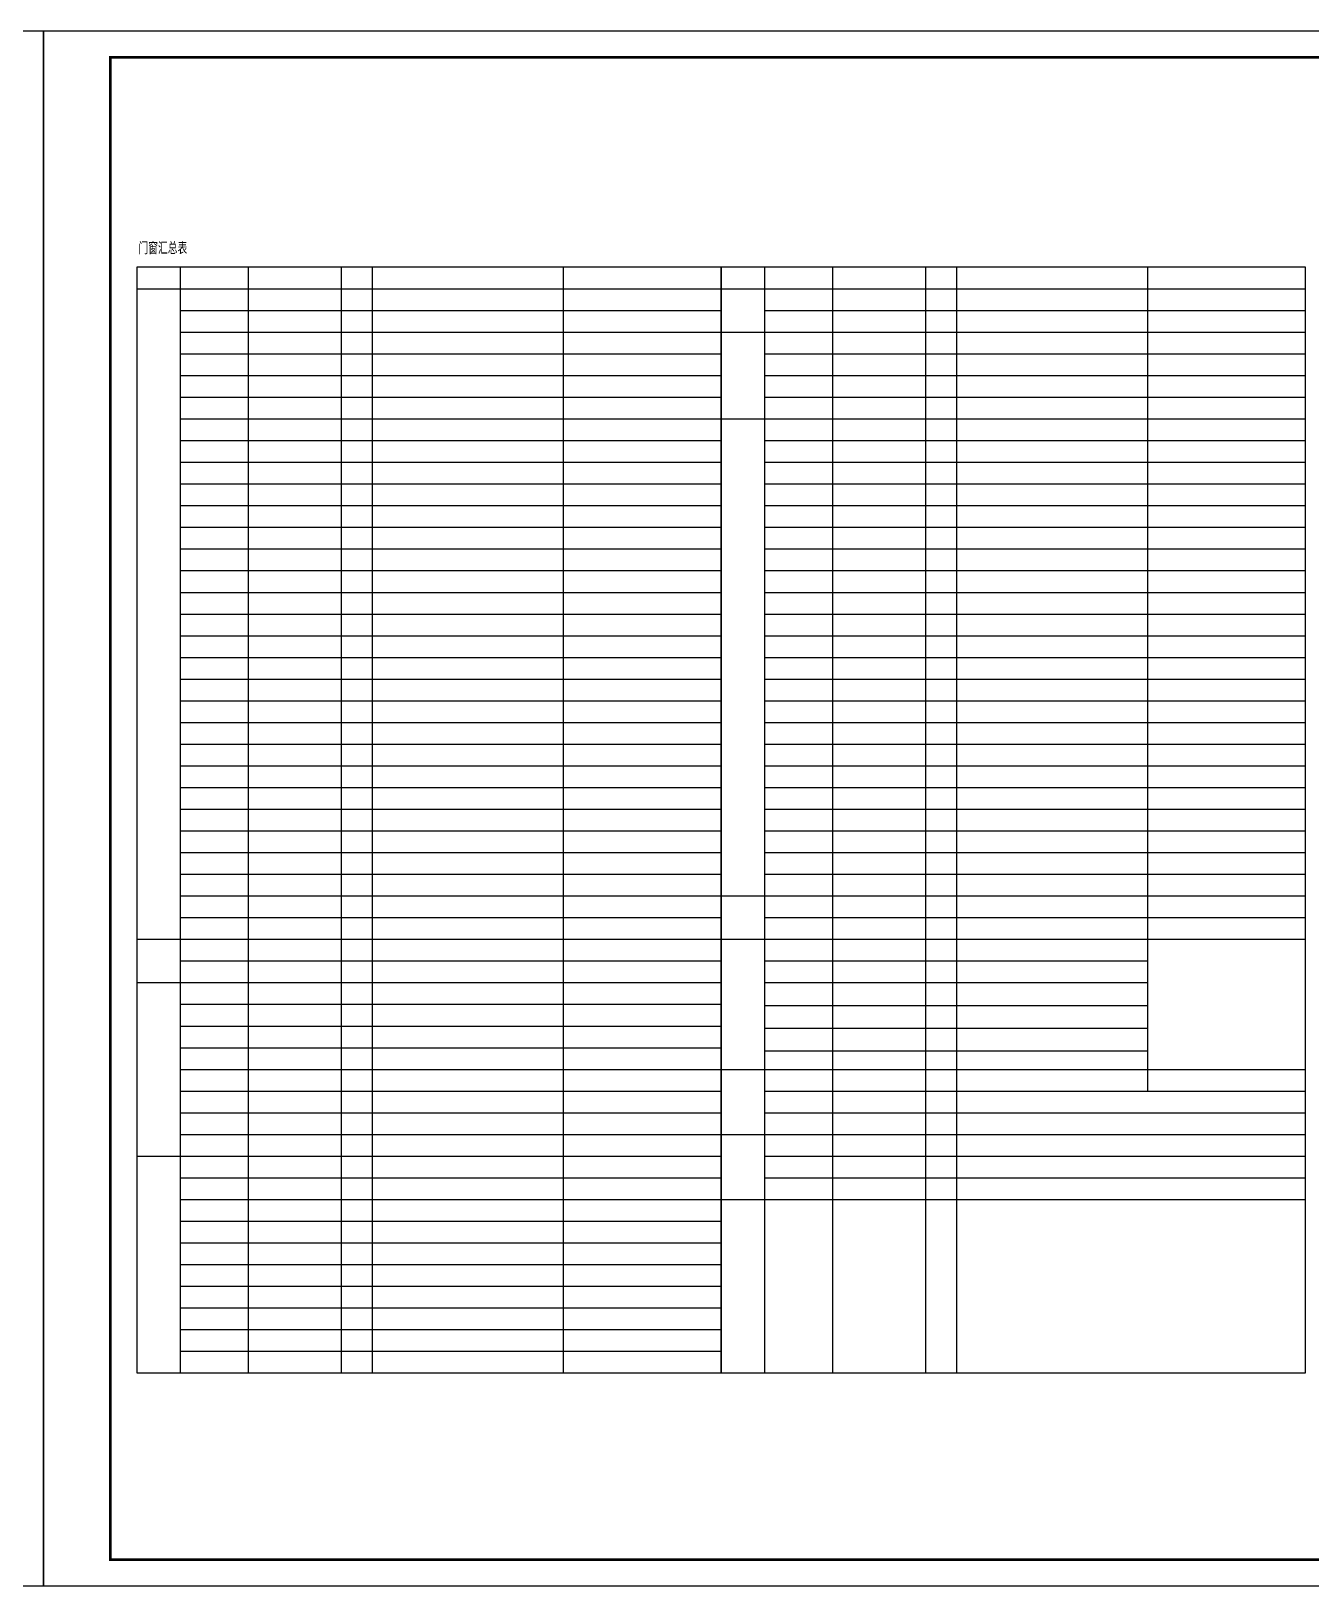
# Model space of a CAD drawing. Extents: x -737978 to 768813, y -372247 to 1140308.
# Drawn here: x -268833 to -219936, y -43903 to 15497 of the extents above; entities that cross this region are included whole.
import ezdxf

# ---------------------------------------------------------------- set-up
doc = ezdxf.new("R2010")
doc.units = 0
doc.header["$LTSCALE"] = 1000
doc.header["$MEASUREMENT"] = 0
for name, color, linetype in [('A-ANNO-TEXT', 7, 'CONTINUOUS'), ('PUB_TAB', 7, 'CONTINUOUS'), ('PUB_TITLE', 4, 'CONTINUOUS')]:
    doc.layers.add(name, color=color, linetype=linetype)
doc.styles.add('A-单线字', font='GBENOR', dxfattribs={"bigfont": 'GBCBIG'})

msp = doc.modelspace()

# ---------------------------------------------------------------- linework, layer by layer
at = {"layer": 'PUB_TAB'}
for points in [[(-264794.2, -35766.1), (-242468.2, -35766.1), (-242468.2, 6481), (-264794.2, 6481)], [(-242468.2, -35766.1), (-220142.2, -35766.1), (-220142.2, 6481), (-242468.2, 6481)]]:
    msp.add_lwpolyline(points, close=True, dxfattribs=at)
for points in [[(-263137.5, 6481), (-263137.5, -35766.1)], [(-260534, 6481), (-260534, -35766.1)], [(-256983.8, 6481), (-256983.8, -35766.1)], [(-255800.4, 6481), (-255800.4, -35766.1)], [(-248506.9, 6481), (-248506.9, -35766.1)], [(-240811.5, 6481), (-240811.5, -35766.1)], [(-238208, 6481), (-238208, -35766.1)], [(-234657.8, 6481), (-234657.8, -35766.1)], [(-233474.4, 6481), (-233474.4, -35766.1)], [(-226180.9, 6481), (-226180.9, -24997.2)], [(-264794.2, 5652.7), (-242468.2, 5652.7)], [(-263137.5, 5652.7), (-242468.2, 5652.7)], [(-263137.5, 5652.7), (-242468.2, 5652.7)], [(-242468.2, 5652.7), (-220142.2, 5652.7)], [(-240811.5, 5652.7), (-226180.9, 5652.7)], [(-263137.5, 4824.3), (-242468.2, 4824.3)], [(-240811.5, 4824.3), (-220142.2, 4824.3)], [(-263137.5, 3995.9), (-242468.2, 3995.9)], [(-242468.2, 3995.9), (-220142.2, 3995.9)], [(-263137.5, 3167.5), (-242468.2, 3167.5)], [(-240811.5, 3167.5), (-220142.2, 3167.5)], [(-263137.5, 2339.2), (-242468.2, 2339.2)], [(-240811.5, 2339.2), (-220142.2, 2339.2)], [(-263137.5, 1510.8), (-242468.2, 1510.8)], [(-240811.5, 1510.8), (-220142.2, 1510.8)], [(-263137.5, 682.4), (-242468.2, 682.4)], [(-242468.2, 682.4), (-220142.2, 682.4)], [(-240811.5, 682.4), (-220142.2, 682.4)], [(-263137.5, -146), (-242468.2, -146)], [(-240811.5, -146), (-220142.2, -146)], [(-263137.5, -974.3), (-242468.2, -974.3)], [(-240811.5, -974.3), (-220142.2, -974.3)], [(-263137.5, -1802.7), (-242468.2, -1802.7)], [(-240811.5, -1802.7), (-220142.2, -1802.7)], [(-263137.5, -2631.1), (-242468.2, -2631.1)], [(-240811.5, -2631.1), (-220142.2, -2631.1)], [(-263137.5, -3459.5), (-242468.2, -3459.5)], [(-240811.5, -3459.5), (-220142.2, -3459.5)], [(-263137.5, -4287.8), (-242468.2, -4287.8)], [(-240811.5, -4287.8), (-220142.2, -4287.8)], [(-263137.5, -5116.2), (-242468.2, -5116.2)], [(-240811.5, -5116.2), (-220142.2, -5116.2)], [(-263137.5, -5944.6), (-242468.2, -5944.6)], [(-240811.5, -5944.6), (-220142.2, -5944.6)], [(-263137.5, -6773), (-242468.2, -6773)], [(-240811.5, -6773), (-220142.2, -6773)], [(-240811.5, -6773), (-220142.2, -6773)], [(-263137.5, -7601.3), (-242468.2, -7601.3)], [(-240811.5, -7601.3), (-220142.2, -7601.3)], [(-263137.5, -8429.7), (-242468.2, -8429.7)], [(-240811.5, -8429.7), (-220142.2, -8429.7)], [(-263137.5, -9258.1), (-242468.2, -9258.1)], [(-240811.5, -9258.1), (-220142.2, -9258.1)], [(-263137.5, -10086.5), (-242468.2, -10086.5)], [(-240811.5, -10086.5), (-220142.2, -10086.5)], [(-263137.5, -10914.8), (-242468.2, -10914.8)], [(-240811.5, -10914.8), (-220142.2, -10914.8)], [(-263137.5, -11743.2), (-242468.2, -11743.2)], [(-240811.5, -11743.2), (-220142.2, -11743.2)], [(-263137.5, -12571.6), (-242468.2, -12571.6)], [(-240811.5, -12571.6), (-220142.2, -12571.6)], [(-263137.5, -13400), (-242468.2, -13400)], [(-240811.5, -13400), (-220142.2, -13400)], [(-263137.5, -14228.3), (-242468.2, -14228.3)], [(-263137.5, -14228.3), (-242468.2, -14228.3)], [(-240811.5, -14228.3), (-220142.2, -14228.3)], [(-263137.5, -15056.7), (-242468.2, -15056.7)], [(-240811.5, -15056.7), (-220142.2, -15056.7)], [(-240811.5, -15056.7), (-220142.2, -15056.7)], [(-263137.5, -15885.1), (-242468.2, -15885.1)], [(-240811.5, -15885.1), (-220142.2, -15885.1)], [(-240811.5, -15885.1), (-220142.2, -15885.1)], [(-263137.5, -16713.5), (-242468.2, -16713.5)], [(-240811.5, -16713.5), (-220142.2, -16713.5)], [(-240811.5, -16713.5), (-220142.2, -16713.5)], [(-263137.5, -17541.8), (-242468.2, -17541.8)], [(-242468.2, -17541.8), (-220142.2, -17541.8)], [(-240811.5, -17541.8), (-226180.9, -17541.8)], [(-263137.5, -18370.2), (-242468.2, -18370.2)], [(-240811.5, -18370.2), (-226180.9, -18370.2)], [(-240811.5, -18370.2), (-220142.2, -18370.2)], [(-264794.2, -19198.6), (-242468.2, -19198.6)], [(-242468.2, -19198.6), (-220142.2, -19198.6)], [(-240811.5, -19198.6), (-226180.9, -19198.6)], [(-263137.5, -20027), (-242468.2, -20027)], [(-240811.5, -20027), (-226180.9, -20027)], [(-264794.2, -20855.3), (-242468.2, -20855.3)], [(-263137.5, -20855.3), (-242468.2, -20855.3)], [(-240811.5, -20855.3), (-226180.9, -20855.3)], [(-263137.5, -21683.7), (-242468.2, -21683.7)], [(-240811.5, -21723.8), (-226180.9, -21723.8)], [(-263137.5, -22512.1), (-242468.2, -22512.1)], [(-240811.5, -22592.2), (-226180.9, -22592.2)], [(-263137.5, -23340.5), (-242468.2, -23340.5)], [(-240811.5, -23460.7), (-226180.9, -23460.7)], [(-263137.5, -24168.8), (-242468.2, -24168.8)], [(-242468.2, -24168.8), (-220142.2, -24168.8)], [(-263137.5, -24997.2), (-242468.2, -24997.2)], [(-240811.5, -24997.2), (-220142.2, -24997.2)], [(-263137.5, -25825.6), (-242468.2, -25825.6)], [(-240811.5, -25825.6), (-220142.2, -25825.6)], [(-263137.5, -26654), (-248506.9, -26654)], [(-263137.5, -26654), (-242468.2, -26654)], [(-242468.2, -26654), (-220142.2, -26654)], [(-264794.2, -27482.3), (-242468.2, -27482.3)], [(-263137.5, -27482.3), (-242468.2, -27482.3)], [(-240811.5, -27482.3), (-220142.2, -27482.3)], [(-263137.5, -28310.7), (-242468.2, -28310.7)], [(-240811.5, -28310.7), (-220142.2, -28310.7)], [(-263137.5, -29139.1), (-242468.2, -29139.1)], [(-242468.2, -29139.1), (-220142.2, -29139.1)], [(-263137.5, -29967.5), (-242468.2, -29967.5)], [(-263137.5, -30795.8), (-242468.2, -30795.8)], [(-263137.5, -30795.8), (-242468.2, -30795.8)], [(-263137.5, -31624.2), (-242468.2, -31624.2)], [(-263137.5, -32452.6), (-242468.2, -32452.6)], [(-263137.5, -33281), (-242468.2, -33281)], [(-263137.5, -34109.3), (-242468.2, -34109.3)], [(-263137.5, -34937.7), (-242468.2, -34937.7)], [(-264794.2, -35766.1), (-220142.2, -35766.1)]]:
    msp.add_lwpolyline(points, dxfattribs=at)
at = {"layer": 'PUB_TITLE'}
for points in [[(-352457.6, -43902.5), (-268357.6, -43902.5), (-268357.6, 15497.5), (-352457.6, 15497.5)], [(-268357.6, -43902.5), (-184257.6, -43902.5), (-184257.6, 15497.5), (-268357.6, 15497.5)]]:
    msp.add_lwpolyline(points, close=True, dxfattribs=at)
at = {"layer": 'PUB_TITLE', "const_width": 100}
msp.add_lwpolyline([(-265807.6, -42902.5), (-185207.6, -42902.5), (-185207.6, 14497.5), (-265807.6, 14497.5)], close=True, dxfattribs=at)

# ---------------------------------------------------------------- texts
at = {"layer": 'A-ANNO-TEXT', "style": 'A-单线字', "width": 0.95}
msp.add_text('门窗汇总表 ', height=462.98, dxfattribs=at).set_placement((-264732.3, 6972.7))

doc.saveas('drawing.dxf')
